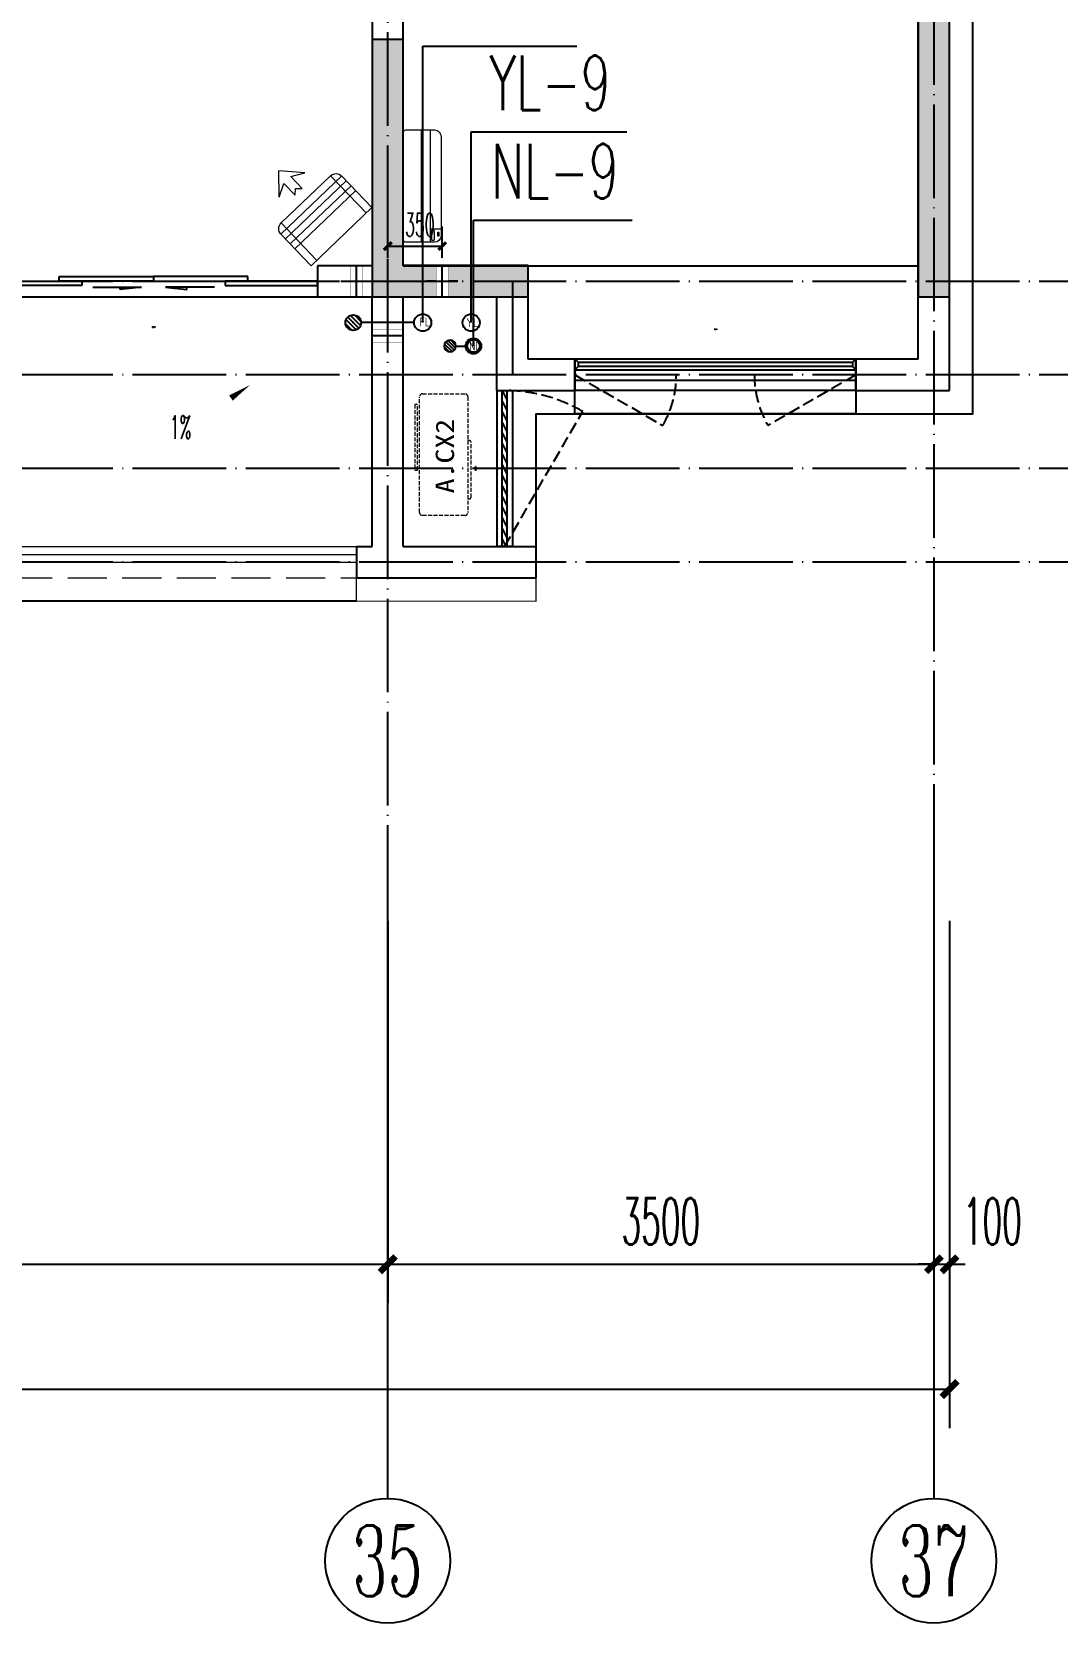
# Model space of a CAD drawing. Extents: x 27938 to 1507990, y 110129 to 923079.
# Drawn here: x 872137 to 878713, y 357024 to 367223 of the extents above; entities that cross this region are included whole.
import ezdxf
from ezdxf.enums import TextEntityAlignment as Align

# ---------------------------------------------------------------- set-up
doc = ezdxf.new("R2010")
doc.units = 0
doc.header["$LTSCALE"] = 1000
doc.header["$MEASUREMENT"] = 0
doc.linetypes.add('DASH', pattern=[0.35, 0.25, -0.1])
doc.linetypes.add('DOTE', pattern=[2.42, 2, -0.2, 0.02, -0.2])
for name, color, linetype in [('3-栏杆1', 135, 'Continuous'), ('3.5方案汇报，与郭总、侯月琴确定户型_t8$0$2020.03.04 -1安徽标准化洋房户型(UA）_t8_t8$0$看线', 154, 'Continuous'), ('AXIS', 3, 'Continuous'), ('AXIS_TEXT', 7, 'Continuous'), ('COLUMN', 9, 'Continuous'), ('DIM_凝结', 150, 'Continuous'), ('DIM_废水', 31, 'Continuous'), ('DIM_雨水', 4, 'Continuous'), ('DOTE', 1, 'Continuous'), ('EQUIP_地漏', 7, 'Continuous'), ('LVTRY', 6, 'Continuous'), ('PUB_HATCH', 8, 'Continuous'), ('PUB_TEXT', 4, 'Continuous'), ('VPIPE-凝结', 150, 'N'), ('VPIPE-废水', 31, 'Continuous'), ('VPIPE-雨水', 4, 'Y'), ('WALL', 9, 'Continuous'), ('WINDOW', 4, 'Continuous'), ('WINDOW_TEXT', 7, 'Continuous'), ('机电标识类', 1, 'Continuous'), ('看线', 251, 'Continuous')]:
    doc.layers.add(name, color=color, linetype=linetype)
for name, color, linetype, lineweight in [('平面-排水沟', 86, 'Continuous', 15), ('平面-栏杆', 135, 'Continuous', 15), ('平面-看线', 45, 'Continuous', 15), ('平面-空调室内机', 176, 'Continuous', 9), ('平面-空调预留孔', 173, 'Continuous', 15), ('空调', 76, 'Continuous', 13)]:
    doc.layers.add(name, color=color, linetype=linetype, lineweight=lineweight)
doc.styles.add('_TCH_AXIS', font='COMPLEX', dxfattribs={"bigfont": 'GBCBIG'})
doc.styles.add('_TCH_DIM', font='SIMPLEX.shx', dxfattribs={"width": 0.7, "bigfont": 'GBCBIG.shx'})
doc.styles.add('_TCH_DIM_T3', font='SIMPLEX.shx', dxfattribs={"width": 0.494118, "bigfont": 'GBCBIG.shx'})
doc.styles.add('_TCH_WINDOW', font='SIMPLEX.shx', dxfattribs={"width": 0.7, "height": 3.5, "bigfont": 'GBCBIG.shx'})
doc.styles.add('_TWT_SERIAL', font='SIMPLEX', dxfattribs={"width": 0.8, "height": 3.5, "bigfont": 'HZTXT'})
doc.styles.add('COMPLEX', font='COMPLEX')
doc.styles.get("Standard").update_dxf_attribs({"font": 'gbenor.shx', "bigfont": 'gbcbig.shx'})
doc.styles.add('黑体', font='simhei.ttf')
doc.linetypes.add('N', pattern='A,3,-0.2,["N",Standard,S=0.25,R=0,X=-0.1,Y=-0.115],-0.2', length=3.4)
doc.linetypes.add('Y', pattern='A,3,-0.2,["Y",Standard,S=0.25,R=0,X=-0.1,Y=-0.115],-0.2', length=3.4)
doc.dimstyles.new('_TCH_ARCH&&100', dxfattribs={"dimtxt": 297.5, "dimasz": 100, "dimexe": 250, "dimexo": 300, "dimgap": 126.25, "dimtad": 1, "dimdec": 0, "dimzin": 0, "dimdsep": 46, "dimtxsty": '_TCH_DIM_T3', "dimblk": 'ARCHTICK', "dimcen": 0.09, "dimclrt": 4, "dimazin": 2, "dimtfac": 1, "dimtdec": 0, "dimtix": 1, "dimtmove": 2, "dimatfit": 3, "dimfxl": 100, "dimtolj": 1, "dimtzin": 0, "dimarcsym": 0})
doc.dimstyles.new('_TCH_ARCH&&50', dxfattribs={"dimtxt": 148.75, "dimasz": 50, "dimexe": 125, "dimexo": 150, "dimgap": 63.125, "dimtad": 1, "dimdec": 0, "dimzin": 0, "dimdsep": 46, "dimtxsty": '_TCH_DIM_T3', "dimblk": 'ARCHTICK', "dimcen": 0.09, "dimclrt": 4, "dimazin": 2, "dimtfac": 1, "dimtdec": 0, "dimtix": 1, "dimtmove": 2, "dimatfit": 3, "dimfxl": 100, "dimtolj": 1, "dimtzin": 0, "dimarcsym": 0})

# ---------------------------------------------------------------- blocks, each defined once
blk = doc.blocks.new('GDGDGDSDA')
at = {"layer": 'DOTE', "color": 0, "linetype": 'DOTE', "ltscale": 0.3}
for p, q in [((469335, 376108), (469335, 359558)), ((465835, 367858), (465835, 359558)), ((471335, 363358), (417335, 363358)), ((466635, 363358), (466635, 362758)), ((471335, 362758), (417335, 362758)), ((471335, 362158), (417335, 362158)), ((471335, 361558), (417335, 361558))]:
    blk.add_line(p, q, dxfattribs=at)
blk = doc.blocks.new('GFDGFSDFGD')
at = {"layer": 'PUB_HATCH'}
for points in [[(470717, 367424), (470517, 367424), (470517, 365524), (470717, 365524)], [(468017, 365524), (468017, 365724), (467217, 365724), (467217, 367174), (467017, 367174), (467017, 365524)]]:
    blk.add_hatch(color=256, dxfattribs=at).paths.add_polyline_path(points)
at = {"layer": 'COLUMN', "color": 6}
for p, q in [((470517, 367424), (470517, 365524)), ((470717, 365524), (470717, 367424)), ((467217, 367174), (467017, 367174)), ((467017, 367174), (467017, 365524)), ((467217, 365724), (467217, 367174)), ((468017, 365724), (467217, 365724)), ((468017, 365524), (468017, 365724)), ((467017, 365524), (468017, 365524)), ((470517, 365524), (470717, 365524))]:
    blk.add_line(p, q, dxfattribs=at)
blk = doc.blocks.new('dongkong')
blk.add_wipeout([(-603756, 210771), (-603756, 210571), (-603836, 210571), (-603836, 210771)])
at = {"layer": '机电标识类', "color": 250, "linetype": 'DASH', "ltscale": 400}
for p, q in [((-603796, 210771), (-603796, 210571)), ((-603896, 210671), (-603696, 210671))]:
    blk.add_line(p, q, dxfattribs=at)
at = {"layer": '空调', "color": 6, "linetype": 'DASH', "const_width": 2}
blk.add_lwpolyline([(-603756, 210771), (-603756, 210571), (-603836, 210571), (-603836, 210771)], close=True, dxfattribs=at)
blk = doc.blocks.new('A$C001338C2')
for p, q in [((845, 304), (55, 304)), ((109, 215), (109, 304)), ((0, 249), (0, 22)), ((900, 22), (900, 249)), ((22, 0), (878, 0))]:
    blk.add_line(p, q)
at = {"lineweight": 5}
for p, q in [((900, 215), (0, 215)), ((900, 143), (0, 143))]:
    blk.add_line(p, q, dxfattribs=at)
for points in [[(73, 275), (57, 275, -0.414214), (51, 281), (51, 283, -0.414214), (57, 289), (73, 289, -0.414214), (79, 283), (79, 281, -0.414214)], [(89, 226), (22, 226, -0.414214), (17, 232), (17, 243, -0.414214), (22, 249), (89, 249, -0.414214), (95, 243), (95, 232, -0.414214)]]:
    blk.add_lwpolyline(points, format="xyb", close=True)
for centre, radius, start, end in [((55, 249), 55, 90, 180), ((845, 249), 55, 360, 90), ((22, 22), 22, 180, 270), ((878, 22), 22, 270, 360)]:
    blk.add_arc(centre, radius, start, end)
blk = doc.blocks.new('$lvtry$00000171')
at = {"color": 0}
for p, q in [((-74, 11), (-11, 74)), ((-70, -27), (27, 70)), ((-53, -53), (53, 53)), ((-27, -70), (70, 27)), ((11, -74), (74, -11))]:
    blk.add_line(p, q, dxfattribs=at)
blk.add_circle((0, 0), 75, dxfattribs=at)
blk.add_point((0, 0), dxfattribs=at)
blk = doc.blocks.new('$TwtSys$00000141')
at = {"color": 1}
for p, q in [((-47, 4), (-5, 46)), ((-47, 4), (-5, 46)), ((-44, -18), (18, 44)), ((-44, -18), (18, 44)), ((-33, -33), (33, 33)), ((-33, -33), (33, 33)), ((-16, -44), (44, 16)), ((-16, -44), (44, 16)), ((6, -46), (46, -6)), ((6, -46), (46, -6))]:
    blk.add_line(p, q, dxfattribs=at)
blk.add_circle((0, 0), 47, dxfattribs=at)
blk.add_circle((0, 0), 47, dxfattribs=at)
blk = doc.blocks.new('ferre')
at = {"layer": '平面-空调预留孔', "linetype": 'DASH', "ltscale": 0.1}
for p, q in [((93393, 115403), (93393, 115393)), ((93403, 115383), (93756, 115383)), ((93766, 115393), (93766, 115403))]:
    blk.add_line(p, q, dxfattribs=at)
blk.add_lwpolyline([(94046, 115403), (93306, 115403, -0.414214), (93286, 115423), (93286, 115693, -0.414214), (93306, 115713), (94046, 115713, -0.414214), (94066, 115693), (94066, 115423, -0.414214)], format="xyb", close=True, dxfattribs=at)
blk.add_lwpolyline([(93997, 115743), (93577, 115743), (93577, 115727), (93997, 115727)], close=True, dxfattribs=at)
for centre, start, end in [((93403, 115393), 180, 270), ((93756, 115393), 270, 0)]:
    blk.add_arc(centre, 10, start, end, dxfattribs=at)
at = {"layer": '平面-空调预留孔', "color": 251, "linetype": 'DASH', "ltscale": 0.1, "true_color": 0x636466, "style": '黑体', "width": 1.2}
blk.add_text('A.CX2', height=117, dxfattribs=at).set_placement((93428, 115492))
blk = doc.blocks.new('fergve')
at = {"layer": '平面-空调预留孔', "linetype": 'DASH', "ltscale": 0.1}
blk.add_blockref('ferre', (25670, -60416), dxfattribs=at)
blk = doc.blocks.new('dasdasf1sa2f31as32f')
for p, q in [((-116, 586), (43, 640)), ((83, 477), (43, 640)), ((-270, 524), (-428, 237)), ((-270, 524), (114, 314)), ((-23, 586), (-116, 586)), ((-23, 586), (-73, 493)), ((32, 555), (-18, 463)), ((83, 477), (32, 555)), ((-473, 260), (-339, 504)), ((93, 169), (-381, 428)), ((115, 208), (-359, 468)), ((135, 245), (-339, 505)), ((-31, 504), (-73, 493)), ((-18, 463), (-31, 504)), ((72, 132), (-401, 392)), ((114, 314), (-44, 26)), ((0, 0), (-473, 260)), ((134, 244), (0, 0))]:
    blk.add_line(p, q)
for centre, start, end in [((-294, 479), 61.2593, 151.2593), ((89, 269), 331.2593, 61.2593)]:
    blk.add_arc(centre, 51.3, start, end)
blk = doc.blocks.new('GDGDRGDGDRGDR')
at = {"layer": '平面-空调室内机', "ltscale": 0.3, "xscale": -1, "rotation": 270}
blk.add_blockref('dongkong', (256446, 1046278), dxfattribs=at)
at = {"layer": '平面-空调预留孔', "xscale": -1, "rotation": 15.00000000331026}
blk.add_blockref('dasdasf1sa2f31as32f', (466626, 442932), dxfattribs=at)
at = {"layer": '平面-空调预留孔', "rotation": 90}
blk.add_blockref('fergve', (522618, 322375), dxfattribs=at)
at = {"layer": '平面-空调室内机', "ltscale": 0.3, "xscale": -1, "rotation": 180}
blk.add_blockref('dongkong', (1070713, 653503), dxfattribs=at)
blk = doc.blocks.new('_ArchTick')
at = {"color": 0, "linetype": 'ByBlock', "const_width": 0.4}
blk.add_lwpolyline([(-0.5, -0.5), (0.5, 0.5)], dxfattribs=at)
blk = doc.blocks.new('*D947')
at = {"layer": 'Defpoints', "color": 0}
for p in [(874767, 365849), (874417, 365624), (874767, 365624)]:
    blk.add_point(p, dxfattribs=at)
at = {"layer": '平面-空调预留孔', "color": 0, "lineweight": -2}
for p, q in [((874417, 365774), (874417, 365974)), ((874767, 365774), (874767, 365974)), ((874417, 365849), (874767, 365849))]:
    blk.add_line(p, q, dxfattribs=at)
at = {"layer": '平面-空调预留孔', "color": 0, "lineweight": -2, "xscale": 50, "yscale": 50, "zscale": 50, "rotation": 180}
blk.add_blockref('_ArchTick', (874417, 365849), dxfattribs=at)
at = {"layer": '平面-空调预留孔', "color": 0, "lineweight": -2, "xscale": 50, "yscale": 50, "zscale": 50}
blk.add_blockref('_ArchTick', (874767, 365849), dxfattribs=at)
at = {"layer": '平面-空调预留孔', "color": 4, "insert": (874623, 365986), "char_height": 148.8, "attachment_point": 5, "style": '_TCH_DIM_T3'}
blk.add_mtext('\\A1;350', dxfattribs=at)
blk = doc.blocks.new('*D976')
at = {"layer": 'AXIS', "color": 0, "lineweight": -2}
for p, q in [((877917, 361524), (877917, 359074)), ((878017, 361524), (878017, 359074)), ((877917, 359324), (877817, 359324)), ((877917, 359324), (878017, 359324)), ((878017, 359324), (878117, 359324))]:
    blk.add_line(p, q, dxfattribs=at)
at = {"layer": 'Defpoints', "color": 0}
for p in [(877917, 361824), (878017, 361824), (878017, 359324)]:
    blk.add_point(p, dxfattribs=at)
at = {"layer": 'AXIS', "color": 0, "lineweight": -2, "xscale": 100, "yscale": 100, "zscale": 100}
blk.add_blockref('_ArchTick', (877917, 359324), dxfattribs=at)
at = {"layer": 'AXIS', "color": 0, "lineweight": -2, "xscale": 100, "yscale": 100, "zscale": 100, "rotation": 180}
blk.add_blockref('_ArchTick', (878017, 359324), dxfattribs=at)
at = {"layer": 'AXIS', "color": 4, "insert": (878292, 359599), "char_height": 297.5, "attachment_point": 5, "style": '_TCH_DIM_T3'}
blk.add_mtext('\\A1;100', dxfattribs=at)
blk = doc.blocks.new('*D977')
at = {"layer": 'AXIS', "color": 0, "lineweight": -2}
for p, q in [((874417, 361524), (874417, 359074)), ((877917, 361524), (877917, 359074)), ((874417, 359324), (877917, 359324))]:
    blk.add_line(p, q, dxfattribs=at)
at = {"layer": 'Defpoints', "color": 0}
for p in [(874417, 361824), (877917, 361824), (877917, 359324)]:
    blk.add_point(p, dxfattribs=at)
at = {"layer": 'AXIS', "color": 0, "lineweight": -2, "xscale": 100, "yscale": 100, "zscale": 100, "rotation": 180}
blk.add_blockref('_ArchTick', (874417, 359324), dxfattribs=at)
at = {"layer": 'AXIS', "color": 0, "lineweight": -2, "xscale": 100, "yscale": 100, "zscale": 100}
blk.add_blockref('_ArchTick', (877917, 359324), dxfattribs=at)
at = {"layer": 'AXIS', "color": 4, "insert": (876167, 359599), "char_height": 297.5, "attachment_point": 5, "style": '_TCH_DIM_T3'}
blk.add_mtext('\\A1;3500', dxfattribs=at)
blk = doc.blocks.new('*D978')
at = {"layer": 'AXIS', "color": 0, "lineweight": -2}
for p, q in [((868617, 361524), (868617, 359074)), ((874417, 361524), (874417, 359074)), ((868617, 359324), (874417, 359324))]:
    blk.add_line(p, q, dxfattribs=at)
at = {"layer": 'Defpoints', "color": 0}
for p in [(868617, 361824), (874417, 361824), (874417, 359324)]:
    blk.add_point(p, dxfattribs=at)
at = {"layer": 'AXIS', "color": 0, "lineweight": -2, "xscale": 100, "yscale": 100, "zscale": 100, "rotation": 180}
blk.add_blockref('_ArchTick', (868617, 359324), dxfattribs=at)
at = {"layer": 'AXIS', "color": 0, "lineweight": -2, "xscale": 100, "yscale": 100, "zscale": 100}
blk.add_blockref('_ArchTick', (874417, 359324), dxfattribs=at)
at = {"layer": 'AXIS', "color": 4, "insert": (871517, 359599), "char_height": 297.5, "attachment_point": 5, "style": '_TCH_DIM_T3'}
blk.add_mtext('\\A1;5800', dxfattribs=at)
blk = doc.blocks.new('*D990')
at = {"layer": 'AXIS', "color": 0, "lineweight": -2}
for p, q in [((827817, 361524), (827817, 358274)), ((878017, 361524), (878017, 358274)), ((827817, 358524), (878017, 358524))]:
    blk.add_line(p, q, dxfattribs=at)
at = {"layer": 'Defpoints', "color": 0}
for p in [(827817, 361824), (878017, 361824), (878017, 358524)]:
    blk.add_point(p, dxfattribs=at)
at = {"layer": 'AXIS', "color": 0, "lineweight": -2, "xscale": 100, "yscale": 100, "zscale": 100, "rotation": 180}
blk.add_blockref('_ArchTick', (827817, 358524), dxfattribs=at)
at = {"layer": 'AXIS', "color": 0, "lineweight": -2, "xscale": 100, "yscale": 100, "zscale": 100}
blk.add_blockref('_ArchTick', (878017, 358524), dxfattribs=at)
at = {"layer": 'AXIS', "color": 4, "insert": (852917, 358799), "char_height": 297.5, "attachment_point": 5, "style": '_TCH_DIM_T3'}
blk.add_mtext('\\A1;50200', dxfattribs=at)
blk = doc.blocks.new('_AXISO')
blk.add_circle((0, 0), 0.5)
at = {"layer": 'AXIS_TEXT', "style": 'COMPLEX', "width": 1.041667}
blk.add_attdef('A', text='', height=0.56, dxfattribs=at).set_placement((-0.25, -0.28), (0.25, -0.28), align=Align.FIT)
blk = doc.blocks.new('$DorLib2D$00000138')
at = {"color": 0, "linetype": 'Continuous'}
for p, q in [((-0.2875, 0), (-0.2875, 0.1538)), ((-0.2875, 0.1538), (0, 0.1538)), ((0, 0.1538), (0, 0)), ((0.2875, 0.1538), (0, 0.1538)), ((0.2875, 0), (0.2875, 0.1538)), ((-0.5, -0.1399), (-0.5, 0)), ((-0.5, 0), (-0.2188, 0)), ((0, 0), (-0.2875, 0)), ((-0.2188, 0), (-0.2188, -0.1399)), ((0, 0), (0.2875, 0)), ((0.2188, 0), (0.2188, -0.1399)), ((0.5, 0), (0.2188, 0)), ((0.5, 0), (0.5, -0.1946)), ((0.5, -0.1399), (0.5, 0)), ((-0.2188, -0.1399), (-0.5, -0.1399)), ((0.2188, -0.1399), (0.5, -0.1399)), ((-0.1857, -0.186), (-0.037, -0.186)), ((-0.037, -0.186), (-0.1019, -0.2583)), ((-0.1019, -0.2583), (-0.1019, -0.186)), ((0.1857, -0.186), (0.037, -0.186)), ((0.037, -0.186), (0.1019, -0.2583)), ((0.1019, -0.2583), (0.1019, -0.186))]:
    blk.add_line(p, q, dxfattribs=at)
blk = doc.blocks.new('$WINLIB2D$00000001')
at = {"color": 0}
for points in [[(-0.5, 0.5), (-0.5, -0.5)], [(-0.5, 0.5), (0.5, 0.5)], [(0.5, -0.5), (0.5, 0.5)], [(0.5, 0.1667), (-0.5, 0.1667)], [(0.5, -0.1667), (-0.5, -0.1667)], [(-0.5, -0.5), (0.5, -0.5)]]:
    blk.add_lwpolyline(points, dxfattribs=at)
blk = doc.blocks.new('$WINLIB2D$00000039')
at = {"color": 0}
for points in [[(-0.5, 0.5), (-0.5, -0.5)], [(0.5, 0.5), (-0.5, 0.5)], [(0.5, -0.5), (0.5, 0.5)], [(-0.5, 0.167), (0.5, 0.167)], [(-0.384, -0.167), (-0.448, 0.167)], [(-0.316, -0.167), (-0.38, 0.167)], [(-0.248, -0.167), (-0.312, 0.167)], [(-0.18, -0.167), (-0.244, 0.167)], [(-0.112, -0.167), (-0.176, 0.167)], [(-0.044, -0.167), (-0.108, 0.167)], [(0.024, -0.167), (-0.04, 0.167)], [(0.092, -0.167), (0.028, 0.167)], [(0.16, -0.167), (0.096, 0.167)], [(0.228, -0.167), (0.164, 0.167)], [(0.296, -0.167), (0.232, 0.167)], [(0.364, -0.167), (0.3, 0.167)], [(0.432, -0.167), (0.368, 0.167)], [(0.5, -0.167), (0.436, 0.167)], [(-0.452, -0.167), (-0.5, 0.084)], [(-0.5, -0.167), (0.5, -0.167)], [(0.5, -0.5), (-0.5, -0.5)]]:
    blk.add_lwpolyline(points, dxfattribs=at)

msp = doc.modelspace()

# ---------------------------------------------------------------- linework, layer by layer
at = {"color": 8, "const_width": 8}
msp.add_lwpolyline([(875366.6, 363723.7), (875366.6, 363573.7), (874216.6, 363573.7), (874216.6, 363723.7)], dxfattribs=at)
at = {"layer": '3-栏杆1', "color": 8}
for p, q in [((875636.8, 365105.9), (875616.6, 365123.7)), ((875616.6, 365123.7), (875636.8, 365105.9)), ((877396.3, 365105.9), (877416.6, 365123.7)), ((877416.6, 365123.7), (877396.3, 365105.9)), ((875636.8, 365076.7), (875616.6, 365056.8)), ((875616.6, 365056.8), (875636.8, 365076.7)), ((875636.8, 365105.9), (877396.3, 365105.9)), ((875636.8, 365105.9), (875636.8, 365076.7)), ((877396.3, 365076.6), (875636.8, 365076.6)), ((877396.3, 365105.9), (877396.3, 365076.7)), ((877416.6, 365056.8), (877396.3, 365076.7))]:
    msp.add_line(p, q, dxfattribs=at)
at = {"layer": '3.5方案汇报，与郭总、侯月琴确定户型_t8$0$2020.03.04 -1安徽标准化洋房户型(UA）_t8_t8$0$看线', "color": 8, "ltscale": 10}
msp.add_line((875316.6, 365723.7), (877816.6, 365723.7), dxfattribs=at)
at = {"layer": 'AXIS', "color": 8}
for p, q in [((874416.6, 361823.7), (874416.6, 357823.7)), ((877916.6, 361823.7), (877916.6, 357823.7))]:
    msp.add_line(p, q, dxfattribs=at)
at = {"layer": 'DIM_废水'}
msp.add_line((874641.6, 367131.3), (875629.4, 367131.3), dxfattribs=at)
at = {"layer": 'DIM_雨水'}
msp.add_line((874951.6, 366581.3), (875948.9, 366581.3), dxfattribs=at)
at = {"layer": 'VPIPE-凝结', "color": 8, "ltscale": 0.1}
msp.add_line((874586.6, 365358.7), (874246.6, 365358.7), dxfattribs=at)
msp.add_lwpolyline([(874854.2, 365208.7), (874926.6, 365208.7)], dxfattribs=at)
at = {"layer": 'VPIPE-凝结', "color": 8}
msp.add_circle((874966.6, 365208.7), 40, dxfattribs=at)
at = {"layer": 'VPIPE-废水', "color": 8}
msp.add_circle((874641.6, 365358.7), 55, dxfattribs=at)
at = {"layer": 'VPIPE-雨水', "color": 8}
msp.add_circle((874951.6, 365358.7), 55, dxfattribs=at)
at = {"layer": 'WALL', "color": 8}
for p, q in [((878016.6, 364923.7), (878016.6, 370123.7)), ((877816.6, 365123.7), (877816.6, 370023.7)), ((875316.6, 365123.7), (875316.6, 365723.7)), ((875116.6, 364923.7), (875116.6, 365523.7)), ((875616.6, 365123.7), (875316.6, 365123.7)), ((875616.6, 364923.7), (875616.6, 365123.7)), ((877816.6, 365123.7), (877416.6, 365123.7)), ((877416.6, 365123.7), (877416.6, 364923.7)), ((875116.6, 364923.7), (875616.6, 364923.7)), ((877416.6, 364923.7), (878016.6, 364923.7)), ((875366.6, 363923.7), (875366.6, 363723.7)), ((874216.6, 363723.7), (874416.6, 363723.7)), ((874416.6, 363723.7), (875366.6, 363723.7))]:
    msp.add_line(p, q, dxfattribs=at)
at = {"layer": 'WINDOW', "color": 8, "linetype": 'DASH', "ltscale": 0.3}
for points in [[(875616.6, 365023.7), (876179.7, 364699.1, 0.1314846), (876266.6, 365023.7)], [(877416.6, 365023.7), (876853.4, 364699.1, -0.1314846), (876766.6, 365023.7)], [(875166.6, 363923.7), (875666.6, 364789.8, 0.1316525), (875166.6, 364923.7)]]:
    msp.add_lwpolyline(points, format="xyb", dxfattribs=at)
at = {"layer": '平面-栏杆', "color": 8}
for points in [[(869566.6, 363873.7), (874216.6, 363873.7)], [(869566.6, 363823.7), (874216.6, 363823.7)]]:
    msp.add_lwpolyline(points, dxfattribs=at)
at = {"layer": '平面-看线', "color": 8}
msp.add_lwpolyline([(869566.6, 363923.7), (874216.6, 363923.7)], dxfattribs=at)
at = {"layer": '平面-看线', "color": 8, "linetype": 'DASH'}
msp.add_lwpolyline([(869566.6, 363723.7), (874216.6, 363723.7)], dxfattribs=at)
at = {"layer": '看线', "color": 8}
msp.add_lwpolyline([(875366.6, 364773.7), (878166.6, 364773.7), (878166.6, 373173.7), (876366.3, 373173.7), (876366.3, 373723.7), (876216.3, 373723.7)], dxfattribs=at)
at = {"layer": '看线', "color": 8, "ltscale": 0.5}
for points in [[(877416.6, 364923.7), (877416.6, 364773.7), (875616.6, 364773.7), (875616.6, 364923.7)], [(877416.6, 364923.7), (877416.6, 364773.7)], [(875366.6, 364773.7), (875366.6, 363923.7)], [(874216.6, 363573.7), (869566.6, 363573.7)]]:
    msp.add_lwpolyline(points, dxfattribs=at)

# ---------------------------------------------------------------- block references
at = {"color": 8}
msp.add_blockref('GFDGFSDFGD', (407300, 0), dxfattribs=at)
at = {"layer": 'AXIS', "color": 8}
ref = msp.add_blockref('_AXISO', (874416.6, 357423.7), dxfattribs=dict(at, xscale=800, yscale=800, zscale=800))
ref.add_attrib('A', '35', dxfattribs={"layer": 'AXIS_TEXT', "color": 8, "ltscale": 0.5, "height": 452.55, "style": '_TCH_AXIS', "width": 0.636364}).set_placement((874190.3, 357197.5), (874642.8, 357197.5), align=Align.FIT)
ref = msp.add_blockref('_AXISO', (877916.6, 357423.7), dxfattribs=dict(at, xscale=800, yscale=800, zscale=800))
ref.add_attrib('A', '37', dxfattribs={"layer": 'AXIS_TEXT', "color": 8, "ltscale": 0.5, "height": 452.55, "style": '_TCH_AXIS', "width": 0.636364}).set_placement((877690.3, 357197.5), (878142.8, 357197.5), align=Align.FIT)
at = {"layer": 'DOTE', "color": 169}
msp.add_blockref('GDGDGDSDA', (408581.8, 2265.4), dxfattribs=at)
at = {"layer": 'EQUIP_地漏', "color": 8, "xscale": 0.8, "yscale": -0.8, "zscale": 0.8, "rotation": 180}
msp.add_blockref('$TwtSys$00000141', (874816.6, 365208.7), dxfattribs=at)
at = {"layer": 'LVTRY', "color": 8, "xscale": 0.6666666667107825, "yscale": 0.6666666667107825, "rotation": 269.9999999939778}
msp.add_blockref('$lvtry$00000171', (874196.6, 365358.7), dxfattribs=at)
at = {"layer": 'WINDOW', "color": 8}
ref = msp.add_blockref('$WINLIB2D$00000001', (876516.6, 365023.7), dxfattribs=dict(at, xscale=1800, yscale=200, zscale=1800, rotation=179.9999999950641))
ref.add_attrib('A', 'TC1817', (876509.2, 365313.2), dxfattribs={"layer": 'WINDOW_TEXT', "color": 8, "ltscale": 0.5, "height": 5.95, "rotation": 360, "style": '_TCH_WINDOW', "width": 0.494118})
at = {"layer": '平面-空调预留孔', "color": 8, "xscale": -0.800000000046565, "yscale": 0.800000000046565, "zscale": 0.800000000046565, "rotation": 269.9999997665698}
msp.add_blockref('A$C001338C2', (874516.7, 365873.7), dxfattribs=at)

# ---------------------------------------------------------------- texts
at = {"layer": 'DIM_凝结', "color": 7, "style": '_TWT_SERIAL', "width": 0.64}
msp.add_text('NL-9', height=350, dxfattribs=at).set_placement((875081.1, 366155.2))
at = {"layer": 'DIM_雨水', "color": 7, "style": '_TWT_SERIAL', "width": 0.64}
msp.add_text('YL-9', height=350, dxfattribs=at).set_placement((875068.2, 366721.3))

# ---------------------------------------------------------------- dimensions: what is measured, and where the dimension line sits
at = {"layer": 'AXIS', "color": 8}
for p1, p2, distance, picture, middle in [((827816.6, 361823.7), (878016.6, 361823.7), -3300, '*D990', (852916.6, 358798.7)), ((868616.6, 361823.7), (874416.6, 361823.7), -2500, '*D978', (871516.6, 359598.7)), ((874416.6, 361823.7), (877916.6, 361823.7), -2500, '*D977', (876166.6, 359598.7))]:
    dim = msp.add_aligned_dim(p1=p1, p2=p2, distance=distance, dimstyle='_TCH_ARCH&&100', dxfattribs=at)
    dim.commit()
    dim.dimension.update_dxf_attribs({"geometry": picture, "text_midpoint": middle})
dim = msp.add_linear_dim(base=(878016.6, 359323.7), p1=(877916.6, 361823.7), p2=(878016.6, 361823.7), angle=0, dimstyle='_TCH_ARCH&&100', dxfattribs=at)
dim.commit()
dim.dimension.update_dxf_attribs({"geometry": '*D976', "text_midpoint": (878291.6, 359598.7), "dimtype": 129})

# ---------------------------------------------------------------- next in the draw order: block references
at = {"layer": '平面-空调室内机', "color": 8, "ltscale": 0.3, "rotation": 180}
msp.add_blockref('dongkong', (270970.6, 576294.5), dxfattribs=at)

# ---------------------------------------------------------------- next in the draw order: block references
at = {"layer": '平面-空调室内机', "color": 8, "ltscale": 0.3, "xscale": -1, "rotation": 180}
msp.add_blockref('dongkong', (1478562.7, 576294.5), dxfattribs=at)

# ---------------------------------------------------------------- next in the draw order: block references
at = {"color": 8}
msp.add_blockref('GDGDRGDGDRGDR', (407300, -77208.4), dxfattribs=at)

# ---------------------------------------------------------------- next in the draw order: linework, layer by layer
at = {"layer": 'DIM_凝结'}
for p, q in [((874966.6, 365208.7), (874966.6, 366015.2)), ((874966.6, 366015.2), (875983.1, 366015.2))]:
    msp.add_line(p, q, dxfattribs=at)
at = {"layer": 'DIM_废水'}
msp.add_line((874641.6, 365358.7), (874641.6, 367131.3), dxfattribs=at)
at = {"layer": 'DIM_雨水'}
msp.add_line((874951.6, 365358.7), (874951.6, 366581.3), dxfattribs=at)
at = {"layer": 'VPIPE-凝结'}
msp.add_circle((874966.6, 365208.7), 50, dxfattribs=at)
at = {"layer": 'VPIPE-废水'}
msp.add_circle((874641.6, 365358.7), 55, dxfattribs=at)
at = {"layer": 'VPIPE-雨水'}
msp.add_circle((874951.6, 365358.7), 55, dxfattribs=at)
at = {"layer": 'WALL', "color": 8}
for p, q in [((874316.6, 369023.7), (874316.6, 365723.7)), ((874516.6, 365723.7), (874516.6, 369023.7)), ((874316.6, 365723.7), (873966.6, 365723.7)), ((873966.6, 365723.7), (873966.6, 365523.7)), ((874516.6, 365723.7), (875316.6, 365723.7)), ((873966.6, 365523.7), (874316.6, 365523.7)), ((874316.6, 363923.7), (874316.6, 365523.7)), ((874516.6, 365523.7), (875116.6, 365523.7)), ((874516.6, 363923.7), (874516.6, 365523.7)), ((874216.6, 363923.7), (874316.6, 363923.7)), ((874216.6, 363923.7), (874216.6, 363723.7)), ((874516.6, 363923.7), (875366.6, 363923.7))]:
    msp.add_line(p, q, dxfattribs=at)
at = {"layer": 'WINDOW', "color": 8}
msp.add_line((871866.6, 365523.7), (873966.6, 365523.7), dxfattribs=at)
at = {"layer": '平面-排水沟', "color": 8}
msp.add_lwpolyline([(873181.3, 364716.6, 0, 0, 0), (873536.4, 364960.4, 0, 40, 0), (873412.7, 364875.5, 0, 0, 0)], format="xyseb", dxfattribs=at)

# ---------------------------------------------------------------- next in the draw order: block references
at = {"layer": 'WINDOW', "color": 8}
ref = msp.add_blockref('$DorLib2D$00000138', (872916.6, 365623.7), dxfattribs=dict(at, xscale=2100, yscale=200, zscale=2100, rotation=1.055716874123975e-09))
ref.add_attrib('A', 'TLM2123', (872907.5, 365328.2), dxfattribs={"layer": 'WINDOW_TEXT', "color": 8, "ltscale": 0.5, "height": 5.95, "rotation": 0, "style": '_TCH_WINDOW', "width": 0.494118})
ref = msp.add_blockref('$WINLIB2D$00000039', (875166.6, 364423.7), dxfattribs=dict(at, xscale=-1000, yscale=100, zscale=-1000, rotation=270))
ref.add_attrib('A', 'BYC1022a', (874983.1, 364413.2), dxfattribs={"layer": 'WINDOW_TEXT', "color": 8, "ltscale": 0.5, "height": 5.95, "rotation": 90, "style": '_TCH_WINDOW', "width": 0.494118})

# ---------------------------------------------------------------- next in the draw order: texts
at = {"layer": 'PUB_TEXT', "color": 8}
for s, p in [('FL', (874620.3, 365334.9)), ('YL', (874921.2, 365330.7)), ('NL', (874938.6, 365180.7))]:
    msp.add_text(s, height=56, dxfattribs=at).set_placement(p)
at = {"layer": '平面-排水沟', "color": 7, "style": '_TCH_DIM', "width": 0.494118}
msp.add_text('1%', height=148.75, dxfattribs=at).set_placement((873021, 364613.9))

# ---------------------------------------------------------------- next in the draw order: dimensions: what is measured, and where the dimension line sits
at = {"layer": '平面-空调预留孔', "color": 8}
dim = msp.add_linear_dim(base=(874766.8, 365848.6), p1=(874416.6, 365623.8), p2=(874766.8, 365623.8), angle=0, dimstyle='_TCH_ARCH&&50', dxfattribs=at)
dim.commit()
dim.dimension.update_dxf_attribs({"geometry": '*D947', "text_midpoint": (874623.2, 365986.1), "dimtype": 129})

doc.saveas('drawing.dxf')
